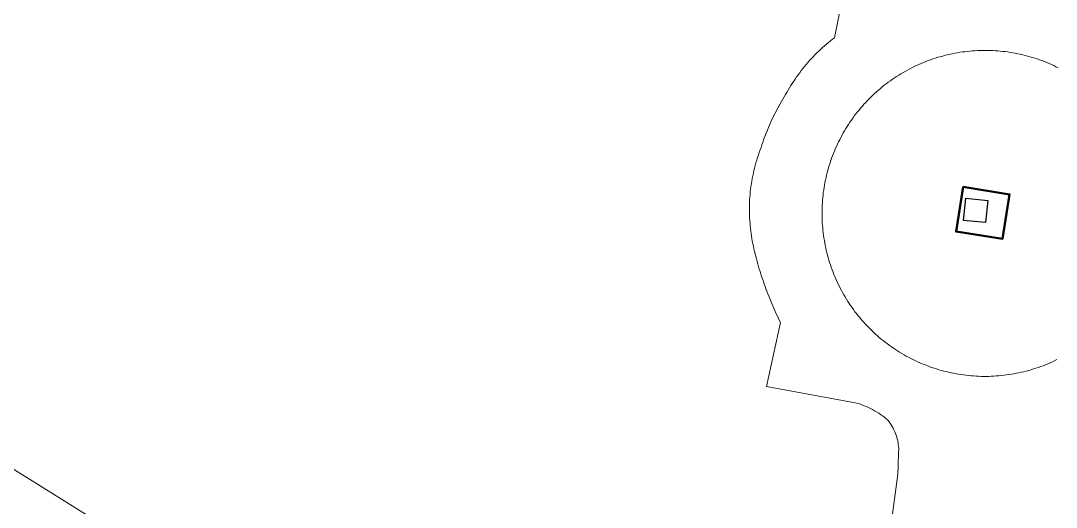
# Model space of a CAD drawing. Header units: millimetres. Extents: x -105266 to 178069, y 491 to 168574.
# Drawn here: x -64472 to -54199, y 26491 to 31319 of the extents above; entities that cross this region are included whole.
import ezdxf

# ---------------------------------------------------------------- set-up
doc = ezdxf.new("R2010")
doc.units = ezdxf.units.MM
doc.layers.add('312-Budynek (powierzchnia)', color=7, linetype='Continuous')
doc.layers.add('krawężnik (linia)', color=7, linetype='Continuous')
doc.layers.add('A-L-W', color=123, linetype='Continuous', lineweight=15)
doc.layers.add('A-wykończenia', color=6, linetype='Continuous', lineweight=13)

msp = doc.modelspace()

# ---------------------------------------------------------------- linework, layer by layer
at = {"layer": '312-Budynek (powierzchnia)', "color": 5, "linetype": 'Continuous', "lineweight": 50, "flags": 128}
msp.add_lwpolyline([(-55123.29, 29669.37), (-54663.29, 29595.37), (-54733.29, 29154.37), (-55193.29, 29227.37)], close=True, dxfattribs=at)
at = {"layer": 'A-L-W', "flags": 128}
for points in [[(-56292.29, 31677.37), (-56398.29, 31150.37), (-56419.29, 31134.37), (-56440.29, 31118.37), (-56460.29, 31102.37), (-56479.29, 31085.37), (-56499.29, 31068.37), (-56518.29, 31051.37), (-56538.29, 31034.37), (-56556.29, 31016.37), (-56575.29, 30998.37), (-56593.29, 30979.37), (-56612.29, 30960.37), (-56629.29, 30942.37), (-56646.29, 30923.37), (-56663.29, 30903.37), (-56680.29, 30883.37), (-56697.29, 30863.37), (-56713.29, 30844.37), (-56729.29, 30823.37), (-56744.29, 30802.37), (-56761.29, 30781.37), (-56775.29, 30760.37), (-56790.29, 30740.37), (-56804.29, 30718.37), (-56819.29, 30696.37), (-56832.29, 30674.37), (-56845.29, 30652.37), (-56859.29, 30629.37), (-56872.29, 30607.37), (-56884.29, 30585.37), (-56898.29, 30562.37), (-56912.29, 30539.37), (-56925.29, 30517.37), (-56938.29, 30494.37), (-56951.29, 30471.37), (-56964.29, 30448.37), (-56976.29, 30425.37), (-56988.29, 30401.37), (-57001.29, 30378.37), (-57012.29, 30354.37), (-57023.29, 30330.37), (-57033.29, 30306.37), (-57045.29, 30283.37), (-57055.29, 30258.37), (-57065.29, 30234.37), (-57075.29, 30209.37), (-57084.29, 30185.37), (-57093.29, 30160.37), (-57102.29, 30135.37), (-57111.29, 30110.37), (-57120.29, 30086.37), (-57127.29, 30061.37), (-57136.29, 30036.37), (-57145.29, 30010.37), (-57153.29, 29985.37), (-57163.29, 29960.37), (-57170.29, 29934.37), (-57178.29, 29909.37), (-57185.29, 29883.37), (-57192.29, 29857.37), (-57198.29, 29831.37), (-57204.29, 29806.37), (-57210.29, 29780.37), (-57215.29, 29754.37), (-57219.29, 29727.37), (-57224.29, 29701.37), (-57228.29, 29675.37), (-57231.29, 29648.37), (-57235.29, 29622.37), (-57237.29, 29595.37), (-57239.29, 29568.37), (-57241.29, 29542.37), (-57242.29, 29515.37), (-57243.29, 29489.37), (-57244.29, 29464.37), (-57243.29, 29438.37), (-57243.29, 29412.37), (-57241.29, 29387.37), (-57241.29, 29361.37), (-57239.29, 29335.37), (-57237.29, 29310.37), (-57235.29, 29284.37), (-57233.29, 29259.37), (-57229.29, 29233.37), (-57227.29, 29208.37), (-57223.29, 29182.37), (-57218.29, 29157.37), (-57215.29, 29132.37), (-57210.29, 29106.37), (-57204.29, 29081.37), (-57199.29, 29055.37), (-57194.29, 29030.37), (-57187.29, 29005.37), (-57180.29, 28980.37), (-57174.29, 28955.37), (-57167.29, 28930.37), (-57160.29, 28905.37), (-57153.29, 28880.37), (-57146.29, 28855.37), (-57138.29, 28830.37), (-57129.29, 28806.37), (-57122.29, 28781.37), (-57114.29, 28756.37), (-57105.29, 28731.37), (-57097.29, 28707.37), (-57088.29, 28682.37), (-57079.29, 28658.37), (-57070.29, 28634.37), (-57061.29, 28610.37), (-57051.29, 28586.37), (-57041.29, 28562.37), (-57032.29, 28537.37), (-57022.29, 28513.37), (-57011.29, 28489.37), (-57002.29, 28465.37), (-56991.29, 28442.37), (-56980.29, 28418.37), (-56969.29, 28395.37), (-56958.29, 28371.37), (-56947.29, 28347.37), (-56935.29, 28324.37), (-57074.29, 27688.37), (-56193.29, 27528.37), (-56171.29, 27522.37), (-56149.29, 27516.37), (-56127.29, 27508.37), (-56105.29, 27499.37), (-56083.29, 27491.37), (-56062.29, 27482.37), (-56041.29, 27472.37), (-56021.29, 27460.37), (-56001.29, 27449.37), (-55981.29, 27437.37), (-55961.29, 27425.37), (-55942.29, 27411.37), (-55923.29, 27398.37), (-55904.29, 27384.37), (-55887.29, 27369.37), (-55870.29, 27354.37), (-55858.29, 27339.37), (-55847.29, 27323.37), (-55836.29, 27308.37), (-55827.29, 27292.37), (-55818.29, 27275.37), (-55809.29, 27258.37), (-55801.29, 27241.37), (-55794.29, 27224.37), (-55788.29, 27206.37), (-55782.29, 27187.37), (-55776.29, 27169.37), (-55772.29, 27151.37), (-55769.29, 27132.37), (-55766.29, 27114.37), (-55763.29, 27095.37), (-55761.29, 27076.37), (-55762.29, 27060.37), (-55763.29, 27044.37), (-55763.29, 27028.37), (-55764.29, 27012.37), (-55764.29, 26996.37), (-55764.29, 26979.37), (-55766.29, 26963.37), (-55766.29, 26947.37), (-55766.29, 26931.37), (-55767.29, 26915.37), (-55767.29, 26899.37), (-55769.29, 26882.37), (-55769.29, 26866.37), (-55770.29, 26850.37), (-55770.29, 26834.37), (-55771.29, 26818.37), (-55903.29, 25830.37)], [(-54192.29, 27956.37), (-54215.29, 27946.37), (-54237.29, 27935.37), (-54260.29, 27924.37), (-54283.29, 27914.37), (-54306.29, 27905.37), (-54330.29, 27896.37), (-54353.29, 27887.37), (-54378.29, 27879.37), (-54401.29, 27871.37), (-54425.29, 27863.37), (-54449.29, 27856.37), (-54473.29, 27849.37), (-54497.29, 27843.37), (-54521.29, 27836.37), (-54546.29, 27831.37), (-54570.29, 27825.37), (-54595.29, 27820.37), (-54619.29, 27815.37), (-54644.29, 27812.37), (-54669.29, 27807.37), (-54693.29, 27804.37), (-54718.29, 27801.37), (-54744.29, 27798.37), (-54769.29, 27796.37), (-54794.29, 27794.37), (-54819.29, 27793.37), (-54844.29, 27791.37), (-54869.29, 27790.37), (-54894.29, 27790.37), (-54919.29, 27790.37), (-54945.29, 27790.37), (-54970.29, 27792.37), (-54995.29, 27792.37), (-55020.29, 27794.37), (-55045.29, 27796.37), (-55070.29, 27798.37), (-55094.29, 27801.37), (-55119.29, 27804.37), (-55144.29, 27808.37), (-55168.29, 27811.37), (-55193.29, 27815.37), (-55218.29, 27821.37), (-55242.29, 27826.37), (-55267.29, 27831.37), (-55291.29, 27837.37), (-55316.29, 27843.37), (-55340.29, 27849.37), (-55364.29, 27856.37), (-55388.29, 27864.37), (-55412.29, 27871.37), (-55436.29, 27879.37), (-55459.29, 27888.37), (-55483.29, 27897.37), (-55506.29, 27906.37), (-55529.29, 27915.37), (-55553.29, 27925.37), (-55576.29, 27935.37), (-55599.29, 27946.37), (-55621.29, 27957.37), (-55643.29, 27968.37), (-55665.29, 27980.37), (-55687.29, 27991.37), (-55709.29, 28004.37), (-55731.29, 28017.37), (-55753.29, 28029.37), (-55774.29, 28042.37), (-55794.29, 28057.37), (-55815.29, 28070.37), (-55836.29, 28085.37), (-55857.29, 28099.37), (-55877.29, 28115.37), (-55897.29, 28129.37), (-55916.29, 28145.37), (-55936.29, 28160.37), (-55955.29, 28177.37), (-55974.29, 28193.37), (-55993.29, 28210.37), (-56011.29, 28227.37), (-56029.29, 28244.37), (-56047.29, 28262.37), (-56065.29, 28280.37), (-56083.29, 28298.37), (-56099.29, 28316.37), (-56116.29, 28334.37), (-56133.29, 28354.37), (-56149.29, 28373.37), (-56164.29, 28392.37), (-56180.29, 28412.37), (-56196.29, 28431.37), (-56211.29, 28452.37), (-56225.29, 28473.37), (-56239.29, 28493.37), (-56254.29, 28514.37), (-56268.29, 28534.37), (-56280.29, 28556.37), (-56294.29, 28578.37), (-56307.29, 28599.37), (-56319.29, 28621.37), (-56330.29, 28643.37), (-56342.29, 28665.37), (-56354.29, 28687.37), (-56365.29, 28710.37), (-56375.29, 28733.37), (-56386.29, 28756.37), (-56396.29, 28779.37), (-56405.29, 28802.37), (-56414.29, 28825.37), (-56423.29, 28848.37), (-56432.29, 28872.37), (-56440.29, 28896.37), (-56448.29, 28919.37), (-56455.29, 28944.37), (-56462.29, 28968.37), (-56468.29, 28992.37), (-56475.29, 29017.37), (-56481.29, 29041.37), (-56486.29, 29065.37), (-56491.29, 29090.37), (-56496.29, 29114.37), (-56500.29, 29139.37), (-56504.29, 29164.37), (-56508.29, 29189.37), (-56512.29, 29213.37), (-56514.29, 29238.37), (-56516.29, 29263.37), (-56519.29, 29288.37), (-56520.29, 29313.37), (-56521.29, 29338.37), (-56522.29, 29363.37), (-56522.29, 29388.37), (-56523.29, 29413.37), (-56523.29, 29439.37), (-56522.29, 29464.37), (-56520.29, 29489.37), (-56519.29, 29514.37), (-56518.29, 29539.37), (-56515.29, 29564.37), (-56512.29, 29589.37), (-56510.29, 29614.37), (-56506.29, 29639.37), (-56502.29, 29663.37), (-56498.29, 29688.37), (-56494.29, 29713.37), (-56488.29, 29738.37), (-56483.29, 29762.37), (-56478.29, 29787.37), (-56471.29, 29811.37), (-56465.29, 29835.37), (-56458.29, 29860.37), (-56451.29, 29883.37), (-56443.29, 29907.37), (-56436.29, 29931.37), (-56428.29, 29954.37), (-56418.29, 29978.37), (-56409.29, 30002.37), (-56400.29, 30025.37), (-56391.29, 30048.37), (-56380.29, 30071.37), (-56370.29, 30094.37), (-56359.29, 30116.37), (-56347.29, 30138.37), (-56336.29, 30161.37), (-56324.29, 30183.37), (-56312.29, 30205.37), (-56299.29, 30227.37), (-56287.29, 30249.37), (-56274.29, 30269.37), (-56260.29, 30290.37), (-56246.29, 30312.37), (-56232.29, 30332.37), (-56217.29, 30353.37), (-56203.29, 30373.37), (-56187.29, 30393.37), (-56172.29, 30413.37), (-56156.29, 30432.37), (-56140.29, 30452.37), (-56123.29, 30471.37), (-56107.29, 30489.37), (-56090.29, 30508.37), (-56073.29, 30526.37), (-56056.29, 30544.37), (-56037.29, 30562.37), (-56019.29, 30579.37), (-56001.29, 30596.37), (-55983.29, 30613.37), (-55964.29, 30630.37), (-55944.29, 30646.37), (-55925.29, 30662.37), (-55906.29, 30678.37), (-55886.29, 30693.37), (-55866.29, 30708.37), (-55845.29, 30722.37), (-55825.29, 30737.37), (-55804.29, 30751.37), (-55783.29, 30765.37), (-55762.29, 30778.37), (-55741.29, 30792.37), (-55719.29, 30805.37), (-55697.29, 30816.37), (-55675.29, 30829.37), (-55653.29, 30841.37), (-55631.29, 30852.37), (-55609.29, 30863.37), (-55586.29, 30874.37), (-55563.29, 30884.37), (-55540.29, 30895.37), (-55517.29, 30904.37), (-55493.29, 30913.37), (-55470.29, 30922.37), (-55447.29, 30930.37), (-55423.29, 30939.37), (-55399.29, 30947.37), (-55375.29, 30955.37), (-55351.29, 30961.37), (-55326.29, 30968.37), (-55302.29, 30975.37), (-55278.29, 30980.37), (-55253.29, 30986.37), (-55229.29, 30991.37), (-55204.29, 30996.37), (-55180.29, 31000.37), (-55155.29, 31005.37), (-55130.29, 31009.37), (-55106.29, 31011.37), (-55081.29, 31014.37), (-55056.29, 31017.37), (-55031.29, 31019.37), (-55006.29, 31021.37), (-54981.29, 31022.37), (-54956.29, 31024.37), (-54931.29, 31023.37), (-54906.29, 31024.37), (-54880.29, 31024.37), (-54855.29, 31023.37), (-54830.29, 31022.37), (-54805.29, 31021.37), (-54780.29, 31018.37), (-54755.29, 31017.37), (-54730.29, 31014.37), (-54705.29, 31012.37), (-54680.29, 31008.37), (-54655.29, 31004.37), (-54631.29, 31001.37), (-54606.29, 30995.37), (-54581.29, 30991.37), (-54557.29, 30986.37), (-54532.29, 30980.37), (-54508.29, 30974.37), (-54483.29, 30968.37), (-54460.29, 30961.37), (-54436.29, 30954.37), (-54412.29, 30946.37), (-54388.29, 30939.37), (-54364.29, 30930.37), (-54341.29, 30922.37), (-54317.29, 30913.37), (-54294.29, 30904.37), (-54270.29, 30894.37), (-54247.29, 30884.37), (-54225.29, 30874.37), (-54202.29, 30862.37), (-54180.29, 30851.37)]]:
    msp.add_lwpolyline(points, dxfattribs=at)
at = {"layer": 'A-wykończenia', "ltscale": 10}
msp.add_line((-105265.58, 52142.9), (-30638.15, 5822.84), dxfattribs=at)
at = {"layer": 'krawężnik (linia)', "color": 7, "linetype": 'Continuous', "lineweight": 25, "flags": 128}
msp.add_lwpolyline([(-55096.29, 29558.37), (-54878.29, 29536.37), (-54901.29, 29315.37), (-55119.29, 29337.37)], close=True, dxfattribs=at)

doc.saveas('drawing.dxf')
